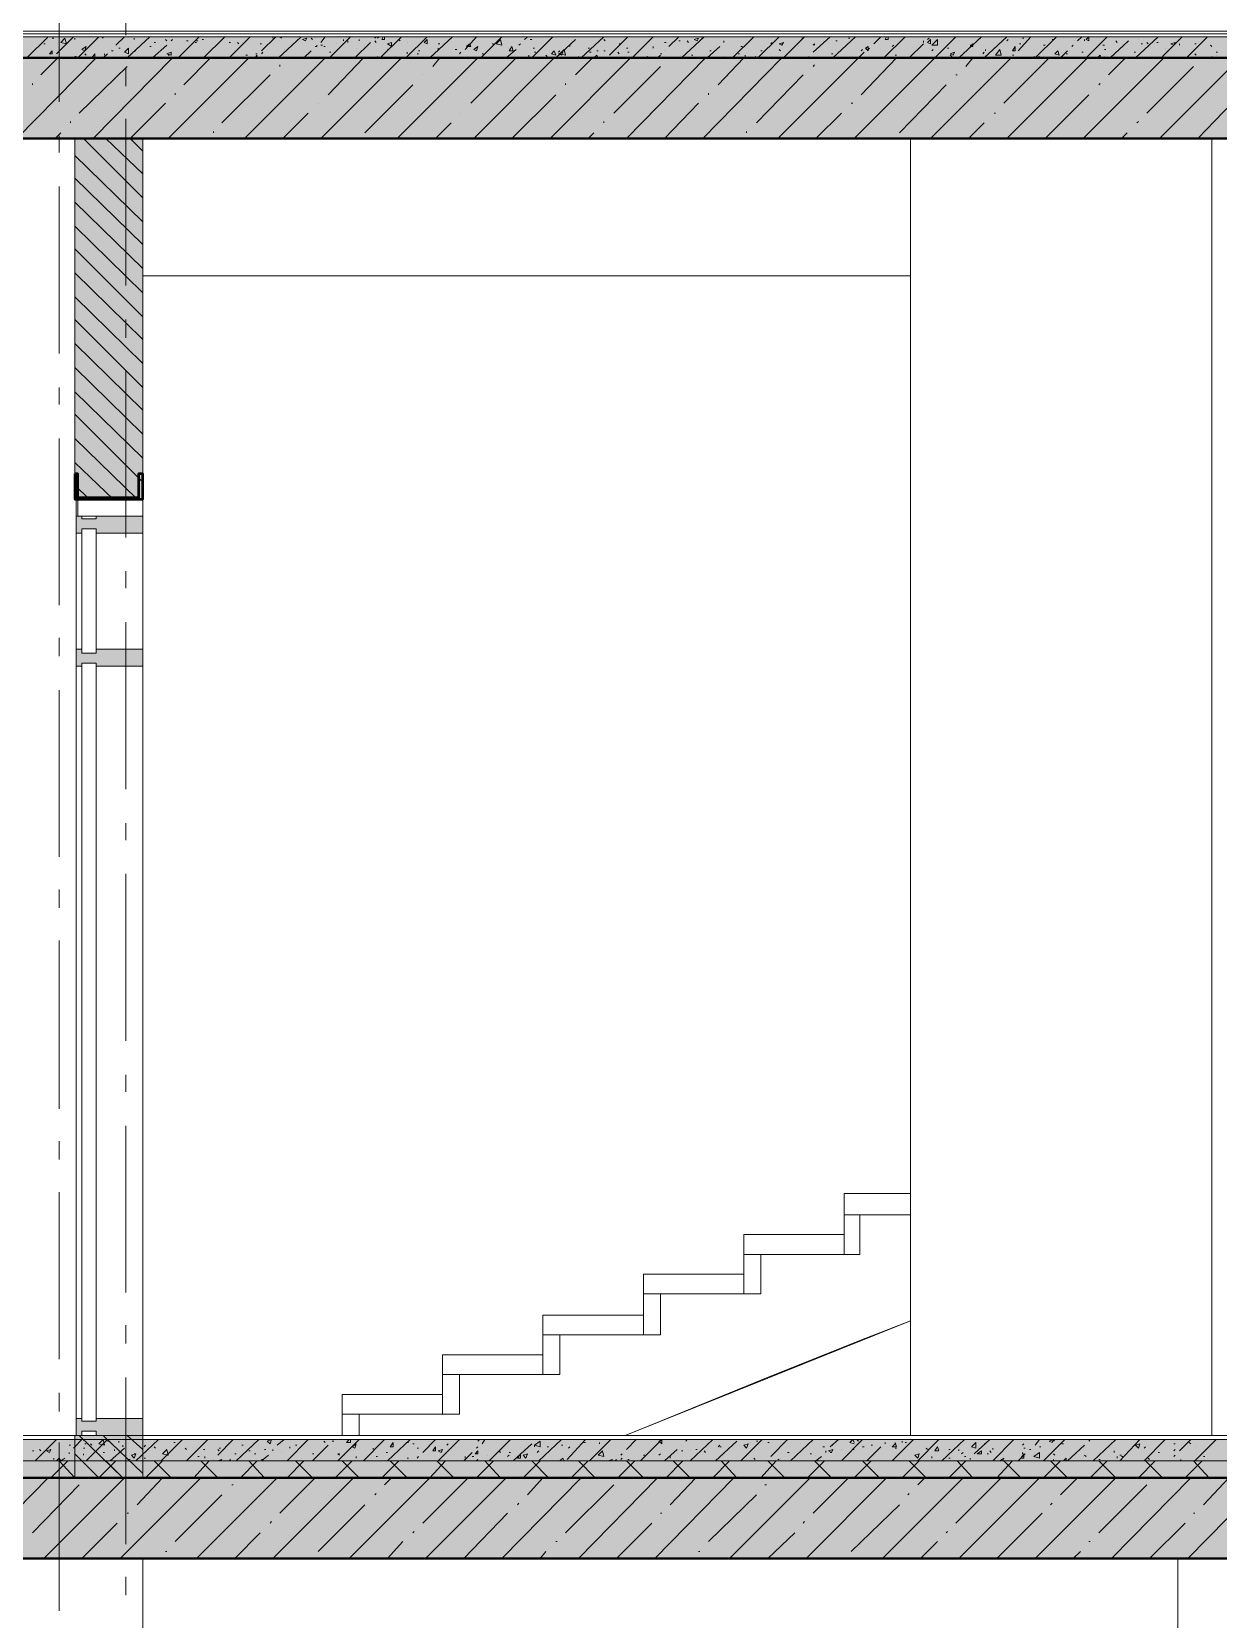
# Model space of a CAD drawing. Header units: millimetres. Extents: x -135211 to 49383, y -8033 to 228499.
# Drawn here: x -91527 to -87975, y 48103 to 52855 of the extents above; entities that cross this region are included whole.
import ezdxf

# ---------------------------------------------------------------- set-up
doc = ezdxf.new("R2010")
doc.units = ezdxf.units.MM
doc.layers.add('PDF _Геометрия', color=7, linetype='Continuous', true_color=0x1d1d1d)
doc.layers.add('PDF _Сплошная заливка', color=7, linetype='Continuous', true_color=0xffffff)

msp = doc.modelspace()

# ---------------------------------------------------------------- hatches: boundary and pattern name
at = {"layer": 'PDF _Сплошная заливка', "transparency": 33554559}
h = msp.add_hatch(color=256, dxfattribs=at)
h.paths.add_polyline_path([(-77398.8, 52535.5), (-77398.8, 52776.4), (-103546, 52776.4), (-103546, 52535.5)])
h.paths.add_polyline_path([(146.8, 52535.5), (146.8, 52776.4), (-22999.7, 52776.4), (-22999.7, 52535.5)])
h.paths.add_polyline_path([(-23351, 52535.5), (-23351, 52776.4), (-26352.2, 52776.4), (-26352.2, 52535.5)])
h.paths.add_polyline_path([(-26398.8, 52535.5), (-26398.8, 52776.4), (-44097.3, 52776.4), (-44097.3, 52535.5)])
h.paths.add_polyline_path([(-45350.3, 52535.5), (-45350.3, 52776.4), (-50899.8, 52776.4), (-50899.8, 52535.5)])
h = msp.add_hatch(color=256, dxfattribs=at)
h.paths.add_polyline_path([(-91397.6, 51456.1), (-91194.4, 51456.1), (-91194.4, 52535.5), (-91397.6, 52535.5)])
h.paths.add_polyline_path([(-91194.4, 48653.8), (-91397.6, 48653.8), (-91397.6, 48526.8), (-91194.4, 48526.8)])
for points in [[(-91334.1, 51367.2), (-91334.1, 51354.5), (-91194.4, 51354.5), (-91194.4, 51405.3), (-91334.1, 51405.3), (-91334.1, 51396.8), (-91376.4, 51396.8), (-91376.4, 51405.3), (-91393.4, 51405.3), (-91393.4, 51354.5), (-91376.4, 51354.5), (-91376.4, 51367.2)], [(-91334.1, 50965.1), (-91334.1, 50956.6), (-91194.4, 50956.6), (-91194.4, 51007.4), (-91334.1, 51007.4), (-91334.1, 50994.7), (-91376.4, 50994.7), (-91376.4, 51007.4), (-91393.4, 51007.4), (-91393.4, 50956.6), (-91376.4, 50956.6), (-91376.4, 50965.1)], [(-91334.1, 48666.5), (-91334.1, 48653.8), (-91194.4, 48653.8), (-91194.4, 48704.6), (-91334.1, 48704.6), (-91334.1, 48696.1), (-91376.4, 48696.1), (-91376.4, 48704.6), (-91393.4, 48704.6), (-91393.4, 48653.8), (-91376.4, 48653.8), (-91376.4, 48666.5)]]:
    msp.add_hatch(color=7, dxfattribs=at).paths.add_polyline_path(points)
h = msp.add_hatch(color=256, dxfattribs=at)
h.paths.add_polyline_path([(-65546.2, 48285.5), (-65546.2, 48526.4), (-101294, 48526.4), (-101294, 48285.5)])
h.paths.add_polyline_path([(146.8, 48285.5), (146.8, 48526.4), (-22999.7, 48526.4), (-22999.7, 48285.5)])
h.paths.add_polyline_path([(-23351, 48285.5), (-23351, 48526.4), (-26352.2, 48526.4), (-26352.2, 48285.5)])
h.paths.add_polyline_path([(-26398.8, 48285.5), (-26398.8, 48526.4), (-44097.3, 48526.4), (-44097.3, 48285.5)])
h.paths.add_polyline_path([(-45350.3, 48285.5), (-45350.3, 48526.4), (-50899.8, 48526.4), (-50899.8, 48285.5)])
h.paths.add_polyline_path([(-50950.6, 48285.5), (-50950.6, 48526.4), (-65296.5, 48526.4), (-65296.5, 48285.5)])

# ---------------------------------------------------------------- linework, layer by layer
at = {"layer": 'PDF _Геометрия', "color": 7, "lineweight": 40}
for points in [[(-103546.5, 53454.1), (-103546.5, 52776.8), (-103546.5, 52535.5), (-103546.5, 52235), (-103296.8, 52235), (-103296.8, 52535.5), (-101294.5, 52535.5), (-101294.5, 52124.9), (-101044.8, 52124.9), (-101044.8, 52535.5), (-98695.4, 52535.5), (-98695.4, 52124.9), (-98445.7, 52124.9), (-98445.7, 52535.5), (-77648.6, 52535.5)], [(-77648.6, 53356.7), (-77648.6, 52776.8), (-103296.8, 52776.8), (-103296.8, 53454.1)], [(-77648.6, 48526.8), (-101294.5, 48526.8), (-101294.5, 48285.5), (-101294.5, 48073.9), (-103546.5, 48073.9), (-103546.5, 47836.8), (-103546.5, 45157.3), (-104046, 45157.3), (-104046, 44556.2), (-99774.8, 44556.2), (-99774.8, 45157.3), (-103296.8, 45157.3), (-103296.8, 47836.8), (-101294.5, 47836.8), (-101044.8, 47836.8), (-101044.8, 48285.5), (-65546.2, 48285.5)]]:
    msp.add_lwpolyline(points, dxfattribs=at)
at = {"layer": 'PDF _Геометрия', "color": 7, "lineweight": 9}
for points in [[(-91245.2, 52844.5), (-91245.2, 53348.3)], [(-91444.2, 52645.6), (-91444.2, 53145.1)], [(-77648.6, 52848.8), (-95546, 52848.8), (-103296.8, 52848.8)], [(-77648.6, 52840.3), (-95546, 52840.3), (-103296.8, 52840.3)], [(-91245.2, 52692.1), (-91245.2, 52747.2)], [(-91245.2, 52095.3), (-91245.2, 52594.8)], [(-91444.2, 52493.2), (-91444.2, 52544)], [(-91194.4, 52124.9), (-88895.9, 52124.9), (-91194.4, 52124.9), (-91194.4, 52535.5), (-91194.4, 48653.8), (-91194.4, 50982), (-91194.4, 51405.3), (-91334.1, 51405.3), (-91376.4, 51405.3), (-91393.4, 51405.3), (-91393.4, 50982), (-91393.4, 48653.8)], [(-88895.9, 48653.8), (-88895.9, 52535.5), (-88794.3, 52535.5), (-87994.2, 52535.5), (-87994.2, 48653.8)], [(-91444.2, 51892.1), (-91444.2, 52391.6)], [(-91245.2, 51938.7), (-91245.2, 51993.7)], [(-91245.2, 51341.8), (-91245.2, 51841.3)], [(-91444.2, 51739.7), (-91444.2, 51790.5)], [(-91444.2, 51138.6), (-91444.2, 51638.1)], [(-91194.4, 51591.5), (-91194.4, 48653.8)], [(-91376.4, 51354.5), (-91376.4, 51007.4)], [(-91334.1, 51354.5), (-91334.1, 51007.4)], [(-91245.2, 51189.4), (-91245.2, 51240.2)], [(-91245.2, 50588.3), (-91245.2, 51087.8)], [(-91444.2, 50986.2), (-91444.2, 51041.2)], [(-91376.4, 50956.6), (-91376.4, 48704.6)], [(-91334.1, 50956.6), (-91334.1, 48704.6)], [(-91444.2, 50385.1), (-91444.2, 50884.6)], [(-91245.2, 50435.9), (-91245.2, 50486.7)], [(-91245.2, 49834.8), (-91245.2, 50334.3)], [(-91444.2, 50232.7), (-91444.2, 50287.8)], [(-91444.2, 49631.6), (-91444.2, 50135.4)], [(-91245.2, 49682.4), (-91245.2, 49733.2)], [(-91245.2, 49081.3), (-91245.2, 49580.8)], [(-91444.2, 49479.2), (-91444.2, 49534.3)], [(-91444.2, 48882.4), (-91444.2, 49381.9)], [(-88895.9, 49314.2), (-89094.8, 49314.2), (-89094.8, 49377.6), (-88895.9, 49377.6)], [(-91245.2, 48928.9), (-91245.2, 48984)], [(-91245.2, 48327.8), (-91245.2, 48827.4)], [(-91444.2, 48725.8), (-91444.2, 48780.8)], [(-90546.8, 48653.8), (-90546.8, 48717.3), (-90597.5, 48717.3), (-90597.5, 48653.8)], [(-77648.6, 48641.1), (-91397.6, 48641.1), (-98644.6, 48641.1), (-98695.4, 48641.1)], [(-91444.2, 48128.9), (-91444.2, 48628.4)], [(-77648.6, 48577.6), (-91397.6, 48577.6), (-98644.6, 48577.6), (-98695.4, 48577.6), (-100994, 48577.6), (-101336.8, 48577.6)], [(-91194.4, 48285.5), (-91194.4, 45157.3), (-91693.9, 45157.3), (-91693.9, 48285.5)], [(-87448.1, 45195.4), (-87448.1, 45157.3), (-87448.1, 45195.4), (-88045, 45195.4), (-88045, 45157.3), (-88095.8, 45157.3), (-88095.8, 48285.5), (-88794.3, 48285.5)], [(-91245.2, 48175.5), (-91245.2, 48230.5)]]:
    msp.add_lwpolyline(points, dxfattribs=at)
for points in [[(-95546, 52776.8), (-77648.6, 52776.8), (-77648.6, 52840.3), (-77648.6, 52848.8), (-77648.6, 52857.2), (-95546, 52857.2), (-95546, 52848.8), (-95546, 52840.3)], [(-91397.6, 52535.5), (-91397.6, 51456.1), (-91194.4, 51456.1), (-91194.4, 52535.5)], [(-91334.1, 50994.7), (-91334.1, 51367.2), (-91376.4, 51367.2), (-91376.4, 50994.7)], [(-91334.1, 48696.1), (-91334.1, 50965.1), (-91376.4, 50965.1), (-91376.4, 48696.1)], [(-90546.8, 48717.3), (-90246.2, 48717.3), (-90246.2, 48835.8), (-89945.7, 48835.8), (-89945.7, 48954.3), (-89645.1, 48954.3), (-89645.1, 49077.1), (-89344.6, 49077.1), (-89344.6, 49195.6), (-89048.2, 49195.6), (-89048.2, 49314.2), (-88895.9, 49314.2), (-89048.2, 49314.2), (-89048.2, 49195.6), (-89344.6, 49195.6), (-89344.6, 49077.1), (-89645.1, 49077.1), (-89645.1, 48954.3), (-89945.7, 48954.3), (-89945.7, 48835.8), (-90246.2, 48835.8), (-90246.2, 48717.3), (-90546.8, 48717.3), (-90546.8, 48653.8)], [(-89094.8, 49314.2), (-89094.8, 49195.6), (-89048.2, 49195.6), (-89048.2, 49314.2)], [(-89094.8, 49254.9), (-89094.8, 49195.6), (-89395.4, 49195.6), (-89395.4, 49254.9)], [(-89395.4, 49195.6), (-89395.4, 49077.1), (-89344.6, 49077.1), (-89344.6, 49195.6)], [(-89395.4, 49136.4), (-89395.4, 49077.1), (-89695.9, 49077.1), (-89695.9, 49136.4)], [(-89695.9, 49077.1), (-89695.9, 48954.3), (-89645.1, 48954.3), (-89645.1, 49077.1)], [(-89695.9, 49013.6), (-89695.9, 48954.3), (-89996.5, 48954.3), (-89996.5, 49013.6)], [(-88895.9, 48996.7), (-89750.9, 48653.8), (-89645.1, 48696.1), (-89344.6, 48818.9), (-89048.2, 48937.4)], [(-89996.5, 48954.3), (-89996.5, 48835.8), (-89945.7, 48835.8), (-89945.7, 48954.3)], [(-89996.5, 48895.1), (-89996.5, 48835.8), (-90297, 48835.8), (-90297, 48895.1)], [(-90297, 48835.8), (-90297, 48717.3), (-90246.2, 48717.3), (-90246.2, 48835.8)], [(-90297, 48776.6), (-90297, 48717.3), (-90597.5, 48717.3), (-90597.5, 48776.6)], [(-98644.6, 48526.8), (-91397.6, 48526.8), (-91397.6, 48577.6), (-91397.6, 48641.1), (-91397.6, 48653.8), (-98644.6, 48653.8), (-98644.6, 48641.1), (-98644.6, 48577.6)], [(-91397.6, 48526.8), (-77648.6, 48526.8), (-77648.6, 48577.6), (-77648.6, 48641.1), (-77648.6, 48653.8), (-91397.6, 48653.8), (-91397.6, 48641.1), (-91397.6, 48577.6)], [(-91397.6, 48653.8), (-91397.6, 48526.8), (-91194.4, 48526.8), (-91194.4, 48653.8)], [(-91194.4, 47874.9), (-88095.8, 47874.9), (-88095.8, 48285.5), (-91194.4, 48285.5)]]:
    msp.add_lwpolyline(points, close=True, dxfattribs=at)
at = {"layer": 'PDF _Геометрия', "lineweight": 9}
for points in [[(-91541.5, 52776.8), (-91478, 52840.3)], [(-91452.6, 52789.5), (-91401.8, 52840.3)], [(-91389.1, 52776.8), (-91325.6, 52840.3)], [(-91317.2, 52840.3), (-91312.9, 52836.1)], [(-91274.8, 52814.9), (-91249.4, 52840.3)], [(-91241, 52776.8), (-91173.2, 52840.3)], [(-91088.6, 52776.8), (-91025.1, 52840.3)], [(-91012.4, 52776.8), (-90948.9, 52840.3)], [(-90936.2, 52776.8), (-90872.7, 52840.3)], [(-90838.8, 52798), (-90796.5, 52840.3)], [(-90805, 52840.3), (-90805, 52836.1)], [(-90788, 52776.8), (-90720.3, 52840.3)], [(-90783.8, 52840.3), (-90779.6, 52836.1)], [(-90661, 52823.4), (-90648.3, 52840.3)], [(-90635.6, 52776.8), (-90572.2, 52840.3)], [(-90500.2, 52836.1), (-90496, 52840.3)], [(-90491.7, 52836.1), (-90487.5, 52840.3)], [(-90483.3, 52776.8), (-90419.8, 52840.3)], [(-90470.6, 52840.3), (-90470.6, 52831.8), (-90479, 52831.8), (-90474.8, 52840.3)], [(-90407.1, 52776.8), (-90343.6, 52840.3)], [(-90335.1, 52776.8), (-90267.4, 52840.3)], [(-90229.3, 52802.2), (-90195.4, 52840.3)], [(-90182.7, 52776.8), (-90119.2, 52840.3)], [(-90051.5, 52831.8), (-90043, 52840.3)], [(-90030.3, 52776.8), (-89966.8, 52840.3)], [(-89992.2, 52840.3), (-89988, 52840.3)], [(-89882.2, 52776.8), (-89814.4, 52840.3)], [(-89797.5, 52785.3), (-89742.5, 52840.3)], [(-89729.8, 52776.8), (-89666.3, 52840.3)], [(-89619.7, 52810.7), (-89590.1, 52840.3)], [(-89581.6, 52776.8), (-89513.9, 52840.3)], [(-89441.9, 52840.3), (-89437.7, 52840.3)], [(-89429.2, 52776.8), (-89365.7, 52840.3)], [(-89353, 52776.8), (-89289.5, 52840.3)], [(-89276.8, 52776.8), (-89213.3, 52840.3)], [(-89187.9, 52793.7), (-89137.1, 52840.3)], [(-89128.7, 52776.8), (-89060.9, 52840.3)], [(-89065.2, 52535.5), (-88823.9, 52776.8), (-88760.4, 52840.3)], [(-89005.9, 52819.1), (-88984.7, 52840.3)], [(-88976.3, 52776.8), (-88912.8, 52840.3)], [(-88963.6, 52840.3), (-88963.6, 52831.8), (-88972.1, 52831.8), (-88967.8, 52840.3)], [(-88751.9, 52776.8), (-88684.2, 52840.3)], [(-88675.7, 52776.8), (-88608, 52840.3)], [(-88658.8, 52840.3), (-88658.8, 52840.3)], [(-88574.1, 52798), (-88536, 52840.3)], [(-88510.6, 52776.8), (-88510.6, 52781), (-88523.3, 52776.8), (-88459.8, 52840.3)], [(-88396.4, 52827.6), (-88383.7, 52840.3)], [(-88371, 52776.8), (-88307.5, 52840.3)], [(-88315.9, 52840.3), (-88315.9, 52840.3)], [(-88235.5, 52840.3), (-88231.3, 52840.3)], [(-88222.8, 52776.8), (-88155.1, 52840.3)], [(-88142.4, 52781), (-88083.1, 52840.3)], [(-88070.4, 52776.8), (-88006.9, 52840.3)], [(-91490.7, 52819.1), (-91486.5, 52819.1)], [(-91465.3, 52836.1), (-91461.1, 52836.1)], [(-91397.6, 52831.8), (-91397.6, 52836.1)], [(-91287.5, 52802.2), (-91287.5, 52802.2)], [(-91287.5, 52798), (-91283.3, 52798)], [(-91266.4, 52806.4), (-91262.1, 52806.4)], [(-91241, 52802.2), (-91236.7, 52802.2)], [(-91219.8, 52836.1), (-91219.8, 52831.8)], [(-91219.8, 52798), (-91215.6, 52798)], [(-91173.2, 52810.7), (-91169, 52810.7)], [(-91164.8, 52776.8), (-91122.5, 52814.9)], [(-91160.5, 52823.4), (-91156.3, 52823.4)], [(-91126.7, 52831.8), (-91122.5, 52827.6)], [(-91126.7, 52810.7), (-91126.7, 52810.7)], [(-91109.8, 52827.6), (-91105.5, 52831.8)], [(-91063.2, 52827.6), (-91059, 52827.6)], [(-91037.8, 52823.4), (-91033.6, 52823.4)], [(-91033.6, 52827.6), (-91029.3, 52827.6)], [(-91016.6, 52831.8), (-91012.4, 52831.8)], [(-91012.4, 52802.2), (-91012.4, 52802.2)], [(-90944.7, 52836.1), (-90944.7, 52836.1)], [(-90936.2, 52823.4), (-90932, 52823.4)], [(-90910.8, 52823.4), (-90906.6, 52819.1)], [(-90843.1, 52819.1), (-90838.8, 52819.1)], [(-90838.8, 52789.5), (-90834.6, 52793.7)], [(-90771.1, 52802.2), (-90771.1, 52802.2)], [(-90762.6, 52802.2), (-90762.6, 52802.2)], [(-90745.7, 52814.9), (-90745.7, 52814.9)], [(-90711.8, 52776.8), (-90690.7, 52798)], [(-90690.7, 52836.1), (-90686.4, 52831.8)], [(-90678, 52810.7), (-90673.7, 52810.7), (-90673.7, 52814.9)], [(-90661, 52814.9), (-90656.8, 52814.9)], [(-90652.6, 52810.7), (-90648.3, 52810.7)], [(-90635.6, 52793.7), (-90631.4, 52793.7)], [(-90614.5, 52819.1), (-90614.5, 52819.1)], [(-90593.3, 52831.8), (-90593.3, 52827.6)], [(-90580.6, 52823.4), (-90580.6, 52827.6)], [(-90559.5, 52776.8), (-90512.9, 52823.4)], [(-90555.2, 52806.4), (-90555.2, 52806.4)], [(-90546.8, 52827.6), (-90546.8, 52831.8)], [(-90529.8, 52810.7), (-90529.8, 52810.7)], [(-90500.2, 52827.6), (-90496, 52823.4)], [(-90462.1, 52802.2), (-90457.9, 52802.2)], [(-90428.2, 52831.8), (-90424, 52827.6)], [(-90402.8, 52823.4), (-90402.8, 52823.4)], [(-90402.8, 52789.5), (-90402.8, 52793.7)], [(-90369, 52798), (-90364.7, 52798)], [(-90309.7, 52819.1), (-90305.5, 52819.1)], [(-90309.7, 52802.2), (-90309.7, 52806.4)], [(-90271.6, 52793.7), (-90271.6, 52793.7)], [(-90258.9, 52802.2), (-90254.7, 52802.2)], [(-90246.2, 52789.5), (-90242, 52793.7)], [(-90220.8, 52814.9), (-90216.6, 52819.1)], [(-90216.6, 52814.9), (-90212.3, 52814.9)], [(-90212.3, 52810.7), (-90212.3, 52810.7)], [(-90148.8, 52819.1), (-90144.6, 52819.1)], [(-90131.9, 52827.6), (-90127.7, 52827.6)], [(-90119.2, 52810.7), (-90119.2, 52810.7)], [(-90106.5, 52776.8), (-90076.9, 52802.2)], [(-90068.4, 52814.9), (-90064.2, 52819.1)], [(-90034.6, 52831.8), (-90030.3, 52831.8)], [(-90026.1, 52806.4), (-90021.9, 52806.4)], [(-90021.9, 52793.7), (-90017.6, 52793.7)], [(-89958.4, 52776.8), (-89899.1, 52831.8)], [(-89949.9, 52793.7), (-89945.7, 52798)], [(-89928.7, 52802.2), (-89928.7, 52802.2)], [(-89916, 52814.9), (-89916, 52810.7)], [(-89861, 52806.4), (-89856.8, 52806.4)], [(-89856.8, 52793.7), (-89852.5, 52793.7)], [(-89835.6, 52798), (-89831.4, 52798)], [(-89814.4, 52831.8), (-89810.2, 52827.6)], [(-89814.4, 52798), (-89810.2, 52798)], [(-89772.1, 52793.7), (-89767.9, 52789.5)], [(-89767.9, 52819.1), (-89763.6, 52819.1)], [(-89746.7, 52806.4), (-89742.5, 52806.4)], [(-89742.5, 52793.7), (-89738.2, 52793.7)], [(-89674.7, 52831.8), (-89674.7, 52831.8)], [(-89666.3, 52810.7), (-89666.3, 52806.4)], [(-89632.4, 52823.4), (-89628.2, 52823.4)], [(-89632.4, 52798), (-89632.4, 52798)], [(-89590.1, 52827.6), (-89585.8, 52827.6)], [(-89564.7, 52827.6), (-89560.4, 52823.4)], [(-89522.3, 52836.1), (-89518.1, 52836.1)], [(-89505.4, 52776.8), (-89467.3, 52810.7)], [(-89497, 52798), (-89492.7, 52798)], [(-89454.6, 52823.4), (-89454.6, 52827.6)], [(-89403.8, 52810.7), (-89399.6, 52810.7)], [(-89344.6, 52798), (-89340.3, 52798)], [(-89314.9, 52819.1), (-89310.7, 52823.4)], [(-89293.8, 52535.5), (-89052.5, 52776.8), (-89035.5, 52793.7)], [(-89289.5, 52802.2), (-89285.3, 52798)], [(-89230.3, 52810.7), (-89230.3, 52810.7)], [(-89221.8, 52836.1), (-89217.6, 52836.1)], [(-89187.9, 52814.9), (-89183.7, 52819.1), (-89183.7, 52814.9)], [(-89120.2, 52827.6), (-89116, 52827.6)], [(-89082.1, 52836.1), (-89077.9, 52836.1)], [(-89044, 52798), (-89039.8, 52802.2)], [(-89022.8, 52802.2), (-89018.6, 52806.4)], [(-88950.9, 52810.7), (-88946.7, 52814.9)], [(-88900.1, 52776.8), (-88857.8, 52819.1)], [(-88857.8, 52823.4), (-88857.8, 52827.6)], [(-88845.1, 52831.8), (-88840.8, 52836.1)], [(-88832.4, 52798), (-88828.1, 52802.2)], [(-88785.8, 52806.4), (-88781.6, 52806.4)], [(-88768.9, 52836.1), (-88768.9, 52836.1)], [(-88718.1, 52814.9), (-88713.8, 52814.9)], [(-88680, 52789.5), (-88675.7, 52793.7)], [(-88671.5, 52802.2), (-88671.5, 52798)], [(-88608, 52827.6), (-88603.8, 52831.8)], [(-88586.8, 52802.2), (-88586.8, 52806.4)], [(-88569.9, 52819.1), (-88565.7, 52819.1)], [(-88565.7, 52836.1), (-88565.7, 52836.1)], [(-88561.4, 52836.1), (-88557.2, 52836.1)], [(-88497.9, 52814.9), (-88493.7, 52814.9)], [(-88472.5, 52831.8), (-88468.3, 52831.8)], [(-88464.1, 52836.1), (-88464.1, 52836.1)], [(-88447.1, 52776.8), (-88426, 52798)], [(-88421.8, 52798), (-88421.8, 52798)], [(-88413.3, 52810.7), (-88409.1, 52814.9)], [(-88404.8, 52827.6), (-88404.8, 52827.6)], [(-88383.7, 52793.7), (-88379.4, 52793.7)], [(-88375.2, 52831.8), (-88375.2, 52827.6)], [(-88320.2, 52814.9), (-88315.9, 52814.9)], [(-88315.9, 52802.2), (-88311.7, 52802.2)], [(-88299, 52776.8), (-88244, 52827.6)], [(-88282.1, 52827.6), (-88277.8, 52823.4)], [(-88227, 52793.7), (-88222.8, 52793.7)], [(-88214.3, 52831.8), (-88214.3, 52831.8)], [(-88205.9, 52819.1), (-88201.6, 52819.1)], [(-88188.9, 52823.4), (-88184.7, 52819.1)], [(-88159.3, 52823.4), (-88155.1, 52823.4)], [(-88133.9, 52806.4), (-88133.9, 52806.4)], [(-88091.6, 52831.8), (-88091.6, 52831.8)], [(-88091.6, 52819.1), (-88091.6, 52814.9)], [(-88045, 52819.1), (-88040.8, 52819.1)], [(-87998.4, 52814.9), (-87994.2, 52810.7)], [(-87981.5, 52793.7), (-87977.3, 52793.7)], [(-91571.2, 52535.5), (-91334.1, 52776.8)], [(-91499.2, 52726), (-91448.4, 52776.8)], [(-91482.3, 52776.8), (-91482.3, 52776.8)], [(-91465.3, 52776.8), (-91465.3, 52776.8)], [(-91397.6, 52781), (-91393.4, 52781)], [(-91384.9, 52611.7), (-91241, 52751.4)], [(-91368, 52789.5), (-91363.7, 52785.3)], [(-91342.6, 52535.5), (-91105.5, 52776.8)], [(-91312.9, 52776.8), (-91300.2, 52789.5)], [(-91308.7, 52785.3), (-91308.7, 52789.5)], [(-91211.3, 52776.8), (-91211.3, 52776.8)], [(-91211.3, 52776.8), (-91211.3, 52776.8)], [(-91118.2, 52785.3), (-91114, 52785.3)], [(-91118.2, 52535.5), (-90876.9, 52776.8)], [(-91071.7, 52696.4), (-90991.2, 52776.8)], [(-91050.5, 52776.8), (-91046.3, 52776.8)], [(-91046.3, 52776.8), (-91046.3, 52776.8)], [(-90948.9, 52776.8), (-90944.7, 52776.8)], [(-90889.6, 52535.5), (-90648.3, 52776.8)], [(-90885.4, 52785.3), (-90881.2, 52785.3)], [(-90864.2, 52776.8), (-90851.5, 52781), (-90855.8, 52776.8)], [(-90864.2, 52776.8), (-90864.2, 52776.8)], [(-90855.8, 52789.5), (-90851.5, 52789.5)], [(-90855.8, 52781), (-90851.5, 52785.3)], [(-90783.8, 52751.4), (-90783.8, 52755.6)], [(-90737.2, 52776.8), (-90737.2, 52776.8)], [(-90661, 52535.5), (-90419.8, 52776.8)], [(-90639.9, 52666.7), (-90534.1, 52776.8)], [(-90491.7, 52776.8), (-90491.7, 52781)], [(-90436.7, 52781), (-90436.7, 52781)], [(-90432.5, 52535.5), (-90191.2, 52776.8)], [(-90373.2, 52789.5), (-90369, 52789.5)], [(-90326.6, 52751.4), (-90305.5, 52776.8)], [(-90258.9, 52776.8), (-90258.9, 52776.8)], [(-90212.3, 52641.3), (-90076.9, 52776.8)], [(-90203.9, 52535.5), (-89962.6, 52776.8)], [(-90178.5, 52789.5), (-90174.2, 52789.5)], [(-90123.4, 52776.8), (-90123.4, 52776.8)], [(-90081.1, 52785.3), (-90081.1, 52785.3)], [(-90038.8, 52781), (-90038.8, 52785.3)], [(-89988, 52785.3), (-89983.8, 52781)], [(-89975.3, 52535.5), (-89734, 52776.8)], [(-89971.1, 52776.8), (-89966.8, 52776.8)], [(-89899.1, 52726), (-89848.3, 52776.8)], [(-89890.6, 52781), (-89890.6, 52776.8)], [(-89784.8, 52611.7), (-89645.1, 52751.4)], [(-89746.7, 52535.5), (-89509.7, 52776.8)], [(-89708.6, 52776.8), (-89704.4, 52776.8)], [(-89704.4, 52776.8), (-89704.4, 52776.8)], [(-89691.7, 52776.8), (-89683.2, 52781), (-89683.2, 52776.8)], [(-89691.7, 52776.8), (-89691.7, 52776.8)], [(-89653.6, 52776.8), (-89645.1, 52785.3)], [(-89645.1, 52789.5), (-89640.9, 52789.5)], [(-89585.8, 52785.3), (-89585.8, 52785.3)], [(-89552, 52785.3), (-89547.7, 52785.3)], [(-89518.1, 52535.5), (-89281.1, 52776.8)], [(-89471.6, 52696.4), (-89395.4, 52776.8)], [(-89454.6, 52781), (-89454.6, 52781)], [(-89454.6, 52781), (-89454.6, 52781)], [(-89412.3, 52789.5), (-89408.1, 52789.5)], [(-89391.1, 52785.3), (-89391.1, 52781)], [(-89361.5, 52781), (-89357.3, 52776.8)], [(-89221.8, 52776.8), (-89221.8, 52776.8)], [(-89200.6, 52776.8), (-89200.6, 52781)], [(-89187.9, 52751.4), (-89183.7, 52755.6)], [(-89132.9, 52789.5), (-89128.7, 52789.5)], [(-89044, 52666.7), (-88938.2, 52776.8)], [(-89010.1, 52776.8), (-89005.9, 52776.8)], [(-88942.4, 52785.3), (-88938.2, 52785.3)], [(-88836.6, 52535.5), (-88595.3, 52776.8)], [(-88777.3, 52785.3), (-88773.1, 52781)], [(-88773.1, 52776.8), (-88768.9, 52776.8)], [(-88730.8, 52751.4), (-88709.6, 52776.8)], [(-88616.5, 52641.3), (-88481, 52776.8)], [(-88608, 52535.5), (-88366.7, 52776.8)], [(-88591.1, 52785.3), (-88586.8, 52785.3)], [(-88527.6, 52781), (-88523.3, 52776.8), (-88519.1, 52776.8)], [(-88430.2, 52789.5), (-88426, 52789.5)], [(-88379.4, 52535.5), (-88138.1, 52776.8)], [(-88315.9, 52781), (-88315.9, 52781)], [(-88303.2, 52726), (-88252.4, 52776.8)], [(-88201.6, 52776.8), (-88201.6, 52776.8)], [(-88201.6, 52776.8), (-88201.6, 52776.8)], [(-88188.9, 52611.7), (-88049.2, 52751.4)], [(-88150.8, 52535.5), (-87909.6, 52776.8)], [(-88045, 52789.5), (-88040.8, 52785.3)], [(-88028.1, 52776.8), (-88023.8, 52776.8)], [(-87994.2, 52776.8), (-87994.2, 52781)], [(-87981.5, 52785.3), (-87981.5, 52785.3)], [(-91524.6, 52696.4), (-91524.6, 52700.6)], [(-90957.4, 52582.1), (-90813.4, 52726)], [(-90529.8, 52552.5), (-90385.9, 52696.4)], [(-90356.3, 52726), (-90356.3, 52726)], [(-89928.7, 52696.4), (-89928.7, 52700.6)], [(-89357.3, 52582.1), (-89217.6, 52726)], [(-88929.7, 52552.5), (-88790, 52696.4)], [(-88760.4, 52726), (-88756.2, 52726)], [(-88332.9, 52696.4), (-88328.6, 52700.6)], [(-91097.1, 52666.7), (-91097.1, 52671)], [(-90089.6, 52535.5), (-89958.4, 52666.7)], [(-89501.2, 52666.7), (-89501.2, 52671)], [(-88493.7, 52535.5), (-88362.5, 52666.7)], [(-91194.4, 52497.4), (-91232.5, 52535.5), (-91126.7, 52641.3)], [(-90775.3, 52535.5), (-90699.1, 52611.7)], [(-90669.5, 52641.3), (-90669.5, 52641.3)], [(-90242, 52611.7), (-90242, 52611.7)], [(-89632.4, 52535.5), (-89530.8, 52641.3)], [(-89179.5, 52535.5), (-89103.3, 52611.7)], [(-89073.6, 52641.3), (-89069.4, 52641.3)], [(-88646.1, 52611.7), (-88641.9, 52611.7)], [(-88036.5, 52535.5), (-87934.9, 52641.3)], [(-91410.3, 52582.1), (-91410.3, 52586.3)], [(-90982.8, 52552.5), (-90982.8, 52556.7)], [(-90318.2, 52535.5), (-90271.6, 52582.1)], [(-89814.4, 52582.1), (-89814.4, 52586.3)], [(-89386.9, 52552.5), (-89386.9, 52556.7)], [(-88722.3, 52535.5), (-88675.7, 52582.1)], [(-88218.6, 52582.1), (-88214.3, 52586.3)], [(-91456.9, 52535.5), (-91439.9, 52552.5)], [(-91194.4, 52357.7), (-91372.2, 52535.5)], [(-91194.4, 52429.7), (-91304.5, 52535.5)], [(-89861, 52535.5), (-89844.1, 52552.5)], [(-88265.1, 52535.5), (-88248.2, 52552.5)], [(-91194.4, 52285.8), (-91397.6, 52484.7)], [(-91194.4, 52218), (-91397.6, 52417)], [(-91194.4, 52146.1), (-91397.6, 52345)], [(-91194.4, 52074.1), (-91397.6, 52273.1)], [(-91194.4, 52002.2), (-91397.6, 52205.3)], [(-91194.4, 51934.4), (-91397.6, 52133.4)], [(-91194.4, 51862.5), (-91397.6, 52061.4)], [(-91194.4, 51790.5), (-91397.6, 51993.7)], [(-91194.4, 51722.8), (-91397.6, 51921.7)], [(-91194.4, 51650.8), (-91397.6, 51849.8)], [(-91194.4, 51578.8), (-91397.6, 51777.8)], [(-91194.4, 51506.9), (-91397.6, 51710.1)], [(-91211.3, 51456.1), (-91397.6, 51638.1)], [(-91283.3, 51456.1), (-91397.6, 51566.1)], [(-91355.3, 51456.1), (-91397.6, 51498.4)], [(-91516.1, 48577.6), (-91452.6, 48641.1)], [(-91503.4, 48611.5), (-91499.2, 48607.2)], [(-91444.2, 48632.6), (-91444.2, 48628.4)], [(-91414.5, 48624.2), (-91410.3, 48624.2)], [(-91401.8, 48615.7), (-91397.6, 48619.9), (-91376.4, 48641.1)], [(-91384.9, 48653.8), (-91253.7, 48526.8), (-91304.5, 48577.6)], [(-91372.2, 48615.7), (-91368, 48615.7)], [(-91368, 48628.4), (-91363.7, 48628.4)], [(-91363.7, 48577.6), (-91300.2, 48641.1)], [(-91351, 48628.4), (-91346.8, 48624.2)], [(-91194.4, 48539.5), (-91312.9, 48653.8)], [(-91300.2, 48636.9), (-91296, 48636.9)], [(-91291.8, 48577.6), (-91249.4, 48615.7)], [(-91279.1, 48607.2), (-91279.1, 48611.5)], [(-91266.4, 48636.9), (-91266.4, 48632.6)], [(-91253.7, 48624.2), (-91253.7, 48619.9)], [(-91194.4, 48611.5), (-91241, 48653.8)], [(-91236.7, 48628.4), (-91236.7, 48628.4)], [(-91215.6, 48577.6), (-91147.8, 48641.1)], [(-91190.2, 48619.9), (-91185.9, 48624.2)], [(-91160.5, 48619.9), (-91156.3, 48615.7)], [(-91139.4, 48577.6), (-91075.9, 48641.1)], [(-91101.3, 48632.6), (-91097.1, 48632.6)], [(-91067.4, 48615.7), (-91063.2, 48611.5)], [(-91063.2, 48577.6), (-90999.7, 48641.1)], [(-91012.4, 48611.5), (-91008.2, 48611.5)], [(-90970.1, 48594.5), (-90923.5, 48641.1)], [(-90970.1, 48611.5), (-90965.8, 48607.2)], [(-90965.8, 48615.7), (-90961.6, 48615.7)], [(-90915, 48577.6), (-90847.3, 48641.1)], [(-90898.1, 48624.2), (-90893.9, 48624.2)], [(-90830.4, 48611.5), (-90826.1, 48611.5)], [(-90805, 48607.2), (-90805, 48611.5)], [(-90792.3, 48624.2), (-90771.1, 48641.1)], [(-90788, 48641.1), (-90788, 48641.1)], [(-90762.6, 48577.6), (-90699.1, 48641.1)], [(-90754.2, 48619.9), (-90754.2, 48615.7)], [(-90737.2, 48624.2), (-90733, 48624.2)], [(-90686.4, 48577.6), (-90639.9, 48624.2)], [(-90652.6, 48636.9), (-90648.3, 48632.6)], [(-90644.1, 48636.9), (-90644.1, 48636.9)], [(-90627.2, 48636.9), (-90622.9, 48636.9)], [(-90610.2, 48577.6), (-90546.8, 48641.1)], [(-90572.2, 48641.1), (-90572.2, 48632.6), (-90584.9, 48632.6), (-90576.4, 48641.1)], [(-90534.1, 48577.6), (-90470.6, 48641.1)], [(-90504.4, 48615.7), (-90504.4, 48611.5)], [(-90496, 48615.7), (-90496, 48615.7)], [(-90462.1, 48577.6), (-90394.4, 48641.1)], [(-90402.8, 48632.6), (-90398.6, 48632.6)], [(-90385.9, 48628.4), (-90381.7, 48628.4)], [(-90373.2, 48615.7), (-90369, 48615.7)], [(-90356.3, 48603), (-90318.2, 48641.1)], [(-90339.3, 48636.9), (-90339.3, 48636.9)], [(-90309.7, 48577.6), (-90246.2, 48641.1)], [(-90284.3, 48624.2), (-90280.1, 48628.4)], [(-90195.4, 48615.7), (-90191.2, 48619.9)], [(-90191.2, 48636.9), (-90186.9, 48641.1)], [(-90178.5, 48628.4), (-90170, 48641.1)], [(-90157.3, 48577.6), (-90093.8, 48641.1)], [(-90085.3, 48577.6), (-90030.3, 48628.4)], [(-90021.9, 48624.2), (-90021.9, 48619.9)], [(-90009.2, 48577.6), (-89941.4, 48641.1)], [(-89983.8, 48619.9), (-89979.5, 48619.9)], [(-89941.4, 48624.2), (-89937.2, 48624.2)], [(-89924.5, 48581.8), (-89869.5, 48641.1)], [(-89920.3, 48641.1), (-89916, 48641.1)], [(-89920.3, 48615.7), (-89916, 48619.9)], [(-89873.7, 48632.6), (-89869.5, 48632.6)], [(-89856.8, 48577.6), (-89793.3, 48641.1)], [(-89827.1, 48628.4), (-89827.1, 48632.6)], [(-89746.7, 48611.5), (-89717.1, 48641.1)], [(-89738.2, 48641.1), (-89738.2, 48641.1)], [(-89704.4, 48577.6), (-89640.9, 48641.1), (-89649.3, 48636.9), (-89640.9, 48628.4), (-89640.9, 48641.1)], [(-89632.4, 48577.6), (-89594.3, 48611.5)], [(-89581.6, 48624.2), (-89581.6, 48624.2)], [(-89568.9, 48636.9), (-89564.7, 48641.1)], [(-89556.2, 48577.6), (-89488.5, 48641.1)], [(-89539.3, 48611.5), (-89535, 48611.5)], [(-89509.7, 48641.1), (-89509.7, 48641.1)], [(-89480, 48577.6), (-89416.5, 48636.9)], [(-89471.6, 48619.9), (-89467.3, 48624.2)], [(-89467.3, 48619.9), (-89463.1, 48619.9)], [(-89416.5, 48636.9), (-89416.5, 48636.9)], [(-89408.1, 48624.2), (-89408.1, 48624.2)], [(-89403.8, 48577.6), (-89340.3, 48641.1)], [(-89374.2, 48632.6), (-89374.2, 48632.6)], [(-89357.3, 48636.9), (-89353, 48636.9)], [(-89323.4, 48632.6), (-89319.2, 48632.6)], [(-89314.9, 48590.3), (-89264.1, 48641.1)], [(-89302.2, 48641.1), (-89302.2, 48641.1)], [(-89255.7, 48577.6), (-89187.9, 48641.1)], [(-89226, 48628.4), (-89226, 48628.4)], [(-89158.3, 48619.9), (-89154.1, 48619.9)], [(-89137.1, 48619.9), (-89111.7, 48641.1)], [(-89132.9, 48624.2), (-89128.7, 48624.2)], [(-89103.3, 48577.6), (-89039.8, 48641.1)], [(-89103.3, 48611.5), (-89103.3, 48611.5)], [(-89065.2, 48628.4), (-89077.9, 48632.6), (-89069.4, 48641.1), (-89065.2, 48632.6)], [(-89069.4, 48611.5), (-89065.2, 48611.5)], [(-89056.7, 48641.1), (-89052.5, 48636.9)], [(-89039.8, 48619.9), (-89035.5, 48619.9)], [(-89027.1, 48577.6), (-88984.7, 48619.9)], [(-89014.4, 48624.2), (-89010.1, 48624.2)], [(-88972.1, 48628.4), (-88972.1, 48632.6)], [(-88955.1, 48624.2), (-88955.1, 48624.2)], [(-88950.9, 48577.6), (-88887.4, 48641.1)], [(-88942.4, 48632.6), (-88938.2, 48619.9), (-88950.9, 48619.9), (-88942.4, 48628.4)], [(-88942.4, 48615.7), (-88938.2, 48615.7)], [(-88921.3, 48632.6), (-88921.3, 48636.9)], [(-88912.8, 48632.6), (-88908.6, 48632.6)], [(-88874.7, 48577.6), (-88811.2, 48641.1)], [(-88849.3, 48615.7), (-88845.1, 48611.5)], [(-88845.1, 48641.1), (-88845.1, 48641.1)], [(-88802.7, 48577.6), (-88735, 48641.1)], [(-88781.6, 48611.5), (-88777.3, 48611.5)], [(-88751.9, 48611.5), (-88751.9, 48607.2)], [(-88705.4, 48598.8), (-88658.8, 48641.1)], [(-88675.7, 48628.4), (-88671.5, 48628.4)], [(-88650.3, 48577.6), (-88586.8, 48641.1)], [(-88650.3, 48611.5), (-88650.3, 48615.7)], [(-88561.4, 48624.2), (-88557.2, 48628.4)], [(-88557.2, 48615.7), (-88553, 48615.7)], [(-88540.3, 48611.5), (-88536, 48611.5)], [(-88523.3, 48624.2), (-88510.6, 48641.1)], [(-88510.6, 48619.9), (-88506.4, 48619.9)], [(-88497.9, 48577.6), (-88434.5, 48641.1)], [(-88468.3, 48636.9), (-88464.1, 48641.1)], [(-88442.9, 48628.4), (-88438.7, 48628.4)], [(-88426, 48577.6), (-88375.2, 48624.2)], [(-88362.5, 48636.9), (-88358.3, 48641.1)], [(-88349.8, 48577.6), (-88282.1, 48641.1)], [(-88269.4, 48577.6), (-88210.1, 48641.1)], [(-88197.4, 48577.6), (-88133.9, 48641.1)], [(-88197.4, 48615.7), (-88193.2, 48619.9)], [(-88163.5, 48611.5), (-88163.5, 48611.5)], [(-88108.5, 48628.4), (-88104.3, 48628.4)], [(-88108.5, 48607.2), (-88104.3, 48611.5)], [(-88091.6, 48607.2), (-88057.7, 48641.1)], [(-88061.9, 48632.6), (-88057.7, 48628.4)], [(-88045, 48577.6), (-87981.5, 48641.1)], [(-88040.8, 48619.9), (-88040.8, 48619.9)], [(-88015.4, 48641.1), (-88015.4, 48641.1)], [(-91524.6, 48607.2), (-91520.4, 48607.2)], [(-91473.8, 48598.8), (-91473.8, 48598.8)], [(-91469.6, 48526.8), (-91418.8, 48577.6)], [(-91461.1, 48581.8), (-91461.1, 48586.1)], [(-91448.4, 48577.6), (-91452.6, 48577.6), (-91444.2, 48586.1), (-91439.9, 48577.6), (-91427.2, 48586.1)], [(-91397.6, 48526.8), (-91393.4, 48526.8), (-91397.6, 48526.8), (-91444.2, 48577.6)], [(-91414.5, 48598.8), (-91414.5, 48603)], [(-91406.1, 48607.2), (-91406.1, 48607.2)], [(-91397.6, 48598.8), (-91325.6, 48526.8), (-91274.8, 48577.6)], [(-91372.2, 48594.5), (-91372.2, 48598.8)], [(-91312.9, 48603), (-91308.7, 48603)], [(-91236.7, 48581.8), (-91232.5, 48581.8)], [(-91219.8, 48598.8), (-91215.6, 48598.8)], [(-91190.2, 48586.1), (-91185.9, 48586.1)], [(-91185.9, 48526.8), (-91135.1, 48577.6)], [(-91109.8, 48526.8), (-91160.5, 48577.6)], [(-91118.2, 48594.5), (-91122.5, 48594.5), (-91118.2, 48598.8)], [(-91042, 48526.8), (-90995.5, 48577.6)], [(-91029.3, 48590.3), (-91025.1, 48590.3)], [(-90970.1, 48526.8), (-91020.9, 48577.6)], [(-91008.2, 48586.1), (-91008.2, 48590.3)], [(-90982.8, 48581.8), (-90982.8, 48581.8)], [(-90965.8, 48577.6), (-90970.1, 48577.6), (-90957.4, 48581.8), (-90961.6, 48577.6)], [(-90961.6, 48581.8), (-90961.6, 48581.8)], [(-90936.2, 48577.6), (-90932, 48581.8), (-90932, 48577.6)], [(-90932, 48586.1), (-90932, 48586.1)], [(-90919.3, 48598.8), (-90915, 48598.8)], [(-90902.3, 48526.8), (-90851.5, 48577.6)], [(-90876.9, 48607.2), (-90872.7, 48607.2)], [(-90830.4, 48526.8), (-90876.9, 48577.6)], [(-90860, 48598.8), (-90855.8, 48598.8)], [(-90838.8, 48577.6), (-90817.7, 48594.5)], [(-90838.8, 48581.8), (-90834.6, 48581.8)], [(-90788, 48577.6), (-90783.8, 48577.6)], [(-90779.6, 48603), (-90779.6, 48603)], [(-90762.6, 48526.8), (-90711.8, 48577.6)], [(-90741.5, 48577.6), (-90741.5, 48577.6)], [(-90686.4, 48526.8), (-90737.2, 48577.6)], [(-90720.3, 48586.1), (-90720.3, 48586.1)], [(-90711.8, 48577.6), (-90711.8, 48577.6)], [(-90686.4, 48598.8), (-90682.2, 48598.8)], [(-90648.3, 48577.6), (-90644.1, 48577.6)], [(-90618.7, 48526.8), (-90567.9, 48577.6)], [(-90606, 48594.5), (-90610.2, 48598.8), (-90606, 48598.8)], [(-90546.8, 48526.8), (-90597.5, 48577.6)], [(-90589.1, 48594.5), (-90589.1, 48594.5)], [(-90576.4, 48285.5), (-90335.1, 48526.8), (-90288.5, 48577.6)], [(-90563.7, 48607.2), (-90563.7, 48607.2)], [(-90555.2, 48586.1), (-90555.2, 48590.3)], [(-90496, 48590.3), (-90491.7, 48590.3)], [(-90479, 48526.8), (-90428.2, 48577.6)], [(-90466.3, 48603), (-90462.1, 48603)], [(-90402.8, 48526.8), (-90453.6, 48577.6)], [(-90402.8, 48586.1), (-90398.6, 48586.1)], [(-90373.2, 48586.1), (-90369, 48590.3)], [(-90263.1, 48526.8), (-90313.9, 48577.6)], [(-90305.5, 48581.8), (-90305.5, 48581.8)], [(-90233.5, 48577.6), (-90208.1, 48603)], [(-90229.3, 48590.3), (-90229.3, 48586.1)], [(-90212.3, 48577.6), (-90208.1, 48577.6)], [(-90208.1, 48590.3), (-90203.9, 48590.3)], [(-90195.4, 48577.6), (-90191.2, 48581.8)], [(-90195.4, 48526.8), (-90144.6, 48577.6)], [(-90123.4, 48526.8), (-90170, 48577.6)], [(-90161.5, 48594.5), (-90161.5, 48594.5)], [(-90127.7, 48607.2), (-90123.4, 48603)], [(-90102.3, 48590.3), (-90098, 48594.5)], [(-90098, 48603), (-90093.8, 48603)], [(-90055.7, 48526.8), (-90004.9, 48577.6)], [(-89979.5, 48526.8), (-90030.3, 48577.6)], [(-90013.4, 48603), (-90009.2, 48607.2)], [(-89941.4, 48577.6), (-89945.7, 48577.6), (-89937.2, 48586.1), (-89933, 48577.6)], [(-89911.8, 48526.8), (-89861, 48577.6)], [(-89839.8, 48526.8), (-89890.6, 48577.6)], [(-89806, 48577.6), (-89801.7, 48577.6)], [(-89793.3, 48577.6), (-89801.7, 48577.6), (-89789, 48581.8), (-89789, 48577.6)], [(-89780.6, 48577.6), (-89776.3, 48581.8)], [(-89772.1, 48526.8), (-89721.3, 48577.6)], [(-89763.6, 48594.5), (-89759.4, 48598.8)], [(-89763.6, 48581.8), (-89759.4, 48586.1)], [(-89695.9, 48526.8), (-89746.7, 48577.6)], [(-89742.5, 48581.8), (-89738.2, 48581.8)], [(-89695.9, 48594.5), (-89691.7, 48594.5)], [(-89649.3, 48594.5), (-89645.1, 48598.8)], [(-89628.2, 48526.8), (-89577.4, 48577.6)], [(-89628.2, 48577.6), (-89628.2, 48577.6)], [(-89628.2, 48577.6), (-89628.2, 48577.6)], [(-89615.5, 48590.3), (-89615.5, 48586.1)], [(-89556.2, 48526.8), (-89607, 48577.6)], [(-89581.6, 48607.2), (-89577.4, 48607.2)], [(-89556.2, 48607.2), (-89556.2, 48607.2)], [(-89513.9, 48607.2), (-89509.7, 48603)], [(-89488.5, 48526.8), (-89437.7, 48577.6)], [(-89416.5, 48526.8), (-89463.1, 48577.6)], [(-89365.7, 48586.1), (-89361.5, 48581.8)], [(-89344.6, 48526.8), (-89298, 48577.6)], [(-89327.6, 48577.6), (-89327.6, 48577.6)], [(-89272.6, 48526.8), (-89323.4, 48577.6)], [(-89293.8, 48581.8), (-89289.5, 48581.8)], [(-89285.3, 48586.1), (-89285.3, 48586.1)], [(-89264.1, 48603), (-89259.9, 48603)], [(-89204.9, 48526.8), (-89154.1, 48577.6)], [(-89196.4, 48598.8), (-89192.2, 48598.8)], [(-89132.9, 48526.8), (-89183.7, 48577.6)], [(-89179.5, 48594.5), (-89179.5, 48594.5)], [(-89179.5, 48577.6), (-89162.5, 48590.3)], [(-89149.8, 48603), (-89149.8, 48607.2)], [(-89137.1, 48603), (-89132.9, 48603)], [(-89065.2, 48526.8), (-89014.4, 48577.6)], [(-88989, 48526.8), (-89039.8, 48577.6)], [(-88989, 48577.6), (-88984.7, 48577.6)], [(-88925.5, 48577.6), (-88921.3, 48577.6)], [(-88921.3, 48526.8), (-88870.5, 48577.6)], [(-88849.3, 48526.8), (-88900.1, 48577.6)], [(-88883.2, 48594.5), (-88878.9, 48590.3)], [(-88832.4, 48586.1), (-88832.4, 48590.3)], [(-88781.6, 48586.1), (-88777.3, 48586.1)], [(-88781.6, 48526.8), (-88730.8, 48577.6)], [(-88709.6, 48526.8), (-88756.2, 48577.6)], [(-88743.5, 48598.8), (-88739.2, 48603)], [(-88735, 48590.3), (-88730.8, 48590.3)], [(-88718.1, 48581.8), (-88718.1, 48586.1)], [(-88667.3, 48598.8), (-88663, 48598.8)], [(-88658.8, 48607.2), (-88654.6, 48603)], [(-88637.6, 48526.8), (-88591.1, 48577.6)], [(-88624.9, 48577.6), (-88629.2, 48577.6), (-88616.5, 48586.1), (-88620.7, 48577.6)], [(-88565.7, 48526.8), (-88616.5, 48577.6)], [(-88574.1, 48577.6), (-88553, 48598.8)], [(-88561.4, 48603), (-88561.4, 48598.8)], [(-88523.3, 48285.5), (-88282.1, 48526.8), (-88332.9, 48577.6)], [(-88497.9, 48526.8), (-88447.1, 48577.6)], [(-88426, 48526.8), (-88476.8, 48577.6)], [(-88468.3, 48598.8), (-88464.1, 48594.5)], [(-88468.3, 48577.6), (-88468.3, 48581.8)], [(-88438.7, 48577.6), (-88430.2, 48586.1), (-88430.2, 48577.6)], [(-88438.7, 48577.6), (-88438.7, 48577.6)], [(-88379.4, 48590.3), (-88379.4, 48590.3)], [(-88375.2, 48594.5), (-88371, 48590.3)], [(-88371, 48577.6), (-88371, 48577.6)], [(-88358.3, 48526.8), (-88307.5, 48577.6)], [(-88332.9, 48581.8), (-88328.6, 48581.8)], [(-88286.3, 48603), (-88286.3, 48607.2)], [(-88277.8, 48590.3), (-88277.8, 48586.1)], [(-88269.4, 48594.5), (-88265.1, 48594.5)], [(-88265.1, 48590.3), (-88260.9, 48590.3)], [(-88214.3, 48526.8), (-88163.5, 48577.6)], [(-88142.4, 48526.8), (-88193.2, 48577.6)], [(-88184.7, 48586.1), (-88180.5, 48581.8)], [(-88155.1, 48603), (-88150.8, 48603)], [(-88121.2, 48577.6), (-88121.2, 48577.6)], [(-88108.5, 48590.3), (-88104.3, 48594.5)], [(-88087.3, 48581.8), (-88087.3, 48577.6)], [(-88074.6, 48526.8), (-88023.8, 48577.6)], [(-88002.7, 48526.8), (-88049.2, 48577.6)], [(-88019.6, 48590.3), (-88015.4, 48590.3)], [(-88015.4, 48581.8), (-88015.4, 48581.8)], [(-87994.2, 48577.6), (-87990, 48577.6)], [(-91715.1, 48285.5), (-91478, 48526.8)], [(-91490.7, 48285.5), (-91249.4, 48526.8)], [(-91262.1, 48285.5), (-91020.9, 48526.8)], [(-91211.3, 48446.4), (-91135.1, 48526.8)], [(-91033.6, 48285.5), (-90792.3, 48526.8)], [(-90805, 48285.5), (-90563.7, 48526.8)], [(-90783.8, 48421), (-90678, 48526.8)], [(-90470.6, 48505.6), (-90449.4, 48526.8)], [(-90356.3, 48391.3), (-90220.8, 48526.8)], [(-90347.8, 48285.5), (-90106.5, 48526.8)], [(-90119.2, 48285.5), (-89882.2, 48526.8)], [(-90043, 48476), (-89996.5, 48526.8)], [(-89890.6, 48285.5), (-89653.6, 48526.8)], [(-89662, 48285.5), (-89425, 48526.8)], [(-89615.5, 48446.4), (-89539.3, 48526.8)], [(-89437.7, 48285.5), (-89196.4, 48526.8)], [(-89209.1, 48285.5), (-88967.8, 48526.8)], [(-89187.9, 48421), (-89082.1, 48526.8)], [(-88980.5, 48285.5), (-88739.2, 48526.8)], [(-88874.7, 48505.6), (-88853.5, 48526.8)], [(-88760.4, 48391.3), (-88624.9, 48526.8)], [(-88751.9, 48285.5), (-88510.6, 48526.8)], [(-88447.1, 48476), (-88396.4, 48526.8)], [(-88294.8, 48285.5), (-88057.7, 48526.8)], [(-88066.2, 48285.5), (-87829.1, 48526.8)], [(-88019.6, 48446.4), (-87943.4, 48526.8)], [(-91524.6, 48361.7), (-91384.9, 48505.6)], [(-91097.1, 48336.3), (-90957.4, 48476)], [(-90927.7, 48505.6), (-90923.5, 48505.6)], [(-90500.2, 48476), (-90496, 48480.2)], [(-89928.7, 48361.7), (-89784.8, 48505.6)], [(-89501.2, 48336.3), (-89357.3, 48476)], [(-89331.9, 48505.6), (-89327.6, 48505.6)], [(-88904.3, 48476), (-88900.1, 48480.2)], [(-88332.9, 48361.7), (-88188.9, 48505.6)], [(-91241, 48421), (-91236.7, 48421)], [(-90669.5, 48306.7), (-90529.8, 48446.4)], [(-90233.5, 48285.5), (-90102.3, 48421)], [(-90072.6, 48446.4), (-90068.4, 48450.6)], [(-89645.1, 48421), (-89640.9, 48421)], [(-89073.6, 48306.7), (-88929.7, 48446.4)], [(-88637.6, 48285.5), (-88502.2, 48421)], [(-88476.8, 48446.4), (-88472.5, 48450.6)], [(-88049.2, 48421), (-88045, 48421)], [(-91376.4, 48285.5), (-91270.6, 48391.3)], [(-90813.4, 48391.3), (-90809.2, 48395.6)], [(-89776.3, 48285.5), (-89670.5, 48391.3)], [(-89217.6, 48391.3), (-89213.3, 48395.6)], [(-88180.5, 48285.5), (-88074.6, 48391.3)], [(-90919.3, 48285.5), (-90843.1, 48361.7)], [(-90462.1, 48285.5), (-90415.5, 48336.3)], [(-90385.9, 48361.7), (-90381.7, 48365.9)], [(-89958.4, 48336.3), (-89954.1, 48336.3)], [(-89323.4, 48285.5), (-89243, 48361.7)], [(-88866.2, 48285.5), (-88815.4, 48336.3)], [(-88790, 48361.7), (-88785.8, 48365.9)], [(-88362.5, 48336.3), (-88358.3, 48336.3)], [(-91126.7, 48306.7), (-91122.5, 48306.7)], [(-90004.9, 48285.5), (-89988, 48306.7)], [(-89530.8, 48306.7), (-89526.6, 48306.7)], [(-88409.1, 48285.5), (-88387.9, 48306.7)]]:
    msp.add_lwpolyline(points, dxfattribs=at)
for points in [[(-88362.5, 52840.3), (-88362.5, 52827.6), (-88371, 52831.8)], [(-91465.3, 52798), (-91465.3, 52789.5), (-91473.8, 52789.5)], [(-91423, 52819.1), (-91439.9, 52823.4), (-91427.2, 52836.1)], [(-91363.7, 52810.7), (-91368, 52798), (-91376.4, 52802.2)], [(-91236.7, 52789.5), (-91249.4, 52793.7), (-91236.7, 52806.4)], [(-91109.8, 52793.7), (-91109.8, 52785.3), (-91122.5, 52789.5)], [(-90703.4, 52836.1), (-90707.6, 52827.6), (-90716.1, 52831.8)], [(-90449.4, 52823.4), (-90449.4, 52810.7), (-90462.1, 52819.1)], [(-90343.6, 52831.8), (-90343.6, 52819.1), (-90352, 52823.4)], [(-90216.6, 52819.1), (-90212.3, 52810.7), (-90225, 52810.7)], [(-90191.2, 52810.7), (-90195.4, 52798), (-90203.9, 52802.2)], [(-90119.2, 52814.9), (-90136.1, 52819.1), (-90123.4, 52831.8)], [(-90089.6, 52810.7), (-90085.3, 52798), (-90098, 52798)], [(-89962.6, 52798), (-89958.4, 52785.3), (-89971.1, 52789.5)], [(-89937.2, 52793.7), (-89941.4, 52785.3), (-89949.9, 52789.5)], [(-89928.7, 52785.3), (-89945.7, 52789.5), (-89933, 52802.2)], [(-89530.8, 52836.1), (-89535, 52827.6), (-89543.5, 52831.8)], [(-89276.8, 52823.4), (-89281.1, 52814.9), (-89289.5, 52819.1)], [(-89022.8, 52810.7), (-89022.8, 52798), (-89031.3, 52806.4)], [(-88836.6, 52831.8), (-88836.6, 52819.1), (-88845.1, 52823.4)], [(-88815.4, 52814.9), (-88832.4, 52814.9), (-88815.4, 52831.8)], [(-88764.6, 52793.7), (-88768.9, 52785.3), (-88777.3, 52789.5)], [(-88709.6, 52819.1), (-88709.6, 52810.7), (-88718.1, 52810.7)], [(-88624.9, 52785.3), (-88641.9, 52785.3), (-88629.2, 52802.2)], [(-88582.6, 52810.7), (-88582.6, 52798), (-88591.1, 52798)], [(-88455.6, 52798), (-88451.4, 52785.3), (-88464.1, 52789.5)], [(-88104.3, 52823.4), (-88108.5, 52814.9), (-88117, 52819.1)], [(-91338.3, 52789.5), (-91338.3, 52776.8), (-91346.8, 52776.8)], [(-89835.6, 52785.3), (-89831.4, 52776.8), (-89844.1, 52776.8)], [(-88328.6, 52785.3), (-88324.4, 52776.8), (-88337.1, 52776.8)], [(-91469.6, 48611.5), (-91473.8, 48603), (-91482.3, 48607.2)], [(-91308.7, 48624.2), (-91325.6, 48628.4), (-91312.9, 48641.1)], [(-91118.2, 48594.5), (-91135.1, 48598.8), (-91122.5, 48611.5)], [(-90809.2, 48641.1), (-90813.4, 48628.4), (-90821.9, 48636.9)], [(-90555.2, 48628.4), (-90559.5, 48615.7), (-90567.9, 48619.9)], [(-90445.2, 48632.6), (-90445.2, 48619.9), (-90453.6, 48619.9)], [(-90318.2, 48619.9), (-90318.2, 48607.2), (-90326.6, 48607.2)], [(-90297, 48611.5), (-90301.2, 48603), (-90309.7, 48607.2)], [(-90004.9, 48619.9), (-90021.9, 48624.2), (-90004.9, 48636.9)], [(-89382.7, 48628.4), (-89386.9, 48615.7), (-89395.4, 48624.2)], [(-89128.7, 48611.5), (-89132.9, 48603), (-89141.4, 48607.2)], [(-88815.4, 48619.9), (-88811.2, 48607.2), (-88823.9, 48607.2)], [(-88701.1, 48615.7), (-88713.8, 48619.9), (-88701.1, 48632.6)], [(-88468.3, 48641.1), (-88472.5, 48632.6), (-88481, 48636.9)], [(-88210.1, 48628.4), (-88214.3, 48615.7), (-88222.8, 48624.2)], [(-91215.6, 48598.8), (-91219.8, 48586.1), (-91228.3, 48594.5)], [(-90191.2, 48607.2), (-90191.2, 48598.8), (-90199.6, 48598.8)], [(-90064.2, 48598.8), (-90064.2, 48586.1), (-90072.6, 48586.1)], [(-90043, 48598.8), (-90047.3, 48586.1), (-90055.7, 48594.5)], [(-89814.4, 48590.3), (-89831.4, 48594.5), (-89818.7, 48607.2)], [(-88870.5, 48598.8), (-88874.7, 48586.1), (-88883.2, 48594.5)], [(-88684.2, 48607.2), (-88684.2, 48598.8), (-88696.9, 48598.8)], [(-88557.2, 48598.8), (-88557.2, 48586.1), (-88565.7, 48586.1)], [(-88510.6, 48586.1), (-88527.6, 48590.3), (-88510.6, 48603)]]:
    msp.add_lwpolyline(points, close=True, dxfattribs=at)
at = {"layer": 'PDF _Геометрия', "color": 7, "lineweight": 50}
msp.add_lwpolyline([(-91397.6, 51532.3), (-91397.6, 51456.1), (-91194.4, 51456.1), (-91194.4, 51532.3), (-91207.1, 51532.3), (-91207.1, 51460.3), (-91389.1, 51460.3), (-91389.1, 51532.3)], close=True, dxfattribs=at)
at = {"layer": 'PDF _Геометрия', "color": 7, "lineweight": 20}
for points in [[(-91393.4, 51456.1), (-91393.4, 51405.3), (-91389.1, 51405.3), (-91389.1, 51456.1)], [(-91376.4, 51396.8), (-91376.4, 51405.3), (-91393.4, 51405.3), (-91393.4, 51354.5), (-91376.4, 51354.5), (-91376.4, 51367.2), (-91334.1, 51367.2), (-91334.1, 51354.5), (-91194.4, 51354.5), (-91194.4, 51405.3), (-91334.1, 51405.3), (-91334.1, 51396.8)], [(-91376.4, 50994.7), (-91376.4, 51007.4), (-91393.4, 51007.4), (-91393.4, 50956.6), (-91376.4, 50956.6), (-91376.4, 50965.1), (-91334.1, 50965.1), (-91334.1, 50956.6), (-91194.4, 50956.6), (-91194.4, 51007.4), (-91334.1, 51007.4), (-91334.1, 50994.7)], [(-91334.1, 48696.1), (-91376.4, 48696.1), (-91376.4, 48704.6), (-91393.4, 48704.6), (-91393.4, 48653.8), (-91376.4, 48653.8), (-91376.4, 48666.5), (-91334.1, 48666.5), (-91334.1, 48653.8), (-91194.4, 48653.8), (-91194.4, 48704.6), (-91334.1, 48704.6)]]:
    msp.add_lwpolyline(points, close=True, dxfattribs=at)
at = {"layer": 'PDF _Сплошная заливка', "lineweight": 5, "transparency": 33554559}
for points in [[(-95546, 52840.3), (-95546, 52776.8), (-77648.6, 52840.3), (-77648.6, 52776.8)], [(-98644.6, 48641.1), (-98644.6, 48577.6), (-91397.6, 48641.1), (-91397.6, 48577.6)], [(-91397.6, 48641.1), (-91397.6, 48577.6), (-77648.6, 48641.1), (-77648.6, 48577.6)], [(-98644.6, 48577.6), (-98644.6, 48526.8), (-91397.6, 48577.6), (-91397.6, 48526.8)], [(-91397.6, 48577.6), (-91397.6, 48526.8), (-77648.6, 48577.6), (-77648.6, 48526.8)]]:
    msp.add_solid(points, dxfattribs=at)

doc.saveas('drawing.dxf')
